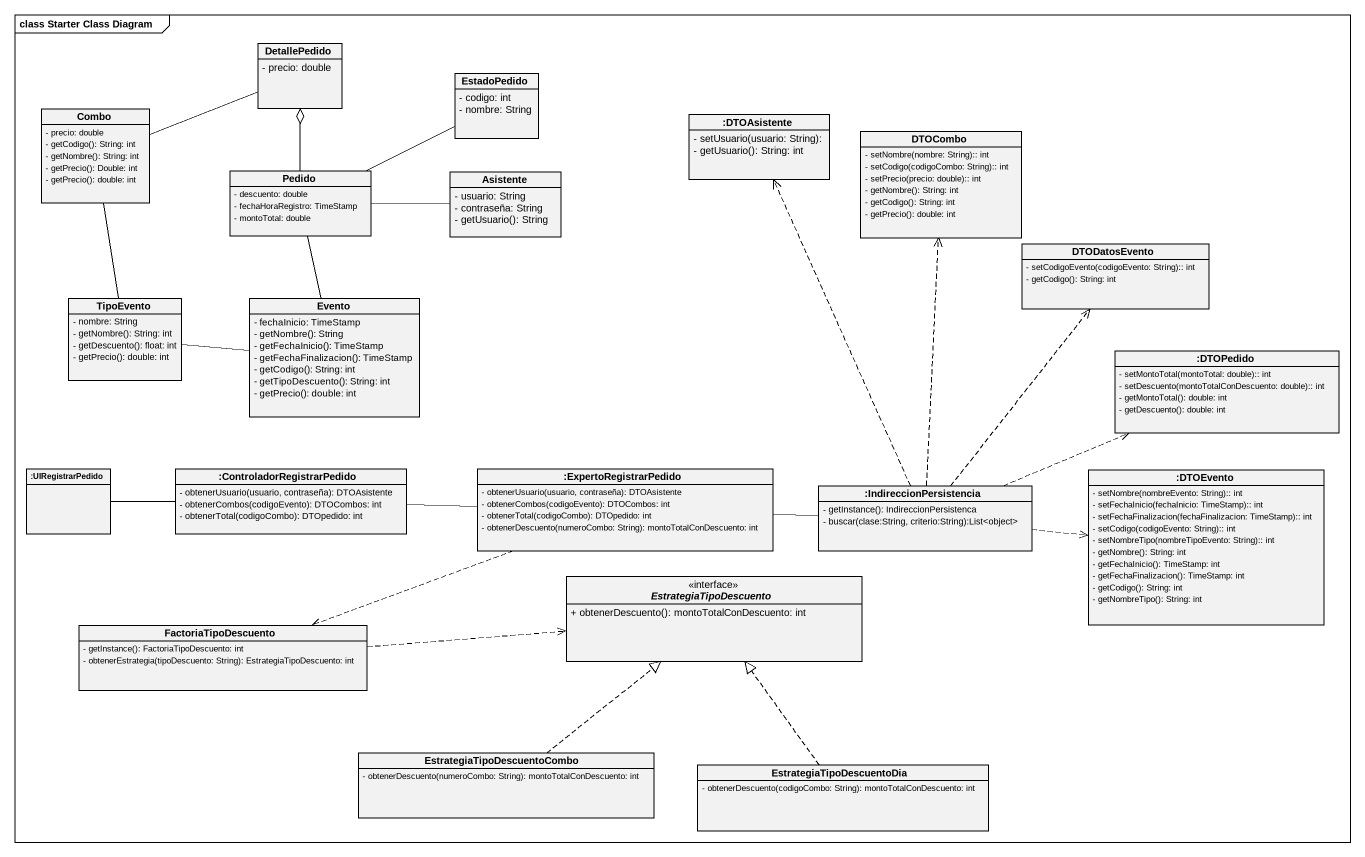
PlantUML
@startuml
mainframe class Starter Class Diagram
hide circle
hide empty members
skinparam classAttributeIconSize 0
class DetallePedido {
  - precio: double
}
class Combo {
  - precio: double
  {field} - getCodigo(): String: int
  {field} - getNombre(): String: int
  {field} - getPrecio(): Double: int
  {field} - getPrecio(): double: int
}
class EstadoPedido {
  - codigo: int
  - nombre: String
}
class ":DTOAsistente" as DTOAsistente {
  {field} - setUsuario(usuario: String):
  {field} - getUsuario(): String: int
}
class DTOCombo {
  {field} - setNombre(nombre: String):: int
  {field} - setCodigo(codigoCombo: String):: int
  {field} - setPrecio(precio: double):: int
  {field} - getNombre(): String: int
  {field} - getCodigo(): String: int
  {field} - getPrecio(): double: int
}
class Pedido {
  - descuento: double
  - fechaHoraRegistro: TimeStamp
  - montoTotal: double
}
class Asistente {
  - usuario: String
  - contraseña: String
  {field} - getUsuario(): String
}
class DTODatosEvento {
  {field} - setCodigoEvento(codigoEvento: String):: int
  {field} - getCodigo(): String: int
}
class TipoEvento {
  - nombre: String
  {field} - getNombre(): String: int
  {field} - getDescuento(): float: int
  {field} - getPrecio(): double: int
}
class Evento {
  - fechaInicio: TimeStamp
  {field} - getNombre(): String
  {field} - getFechaInicio(): TimeStamp
  {field} - getFechaFinalizacion(): TimeStamp
  {field} - getCodigo(): String: int
  {field} - getTipoDescuento(): String: int
  {field} - getPrecio(): double: int
}
class ":DTOPedido" as DTOPedido {
  {field} - setMontoTotal(montoTotal: double):: int
  {field} - setDescuento(montoTotalConDescuento: double):: int
  {field} - getMontoTotal(): double: int
  {field} - getDescuento(): double: int
}
class ":UIRegistrarPedido" as UIRegistrarPedido
class ":ControladorRegistrarPedido" as ControladorRegistrarPedido {
  {field} - obtenerUsuario(usuario, contraseña): DTOAsistente
  {field} - obtenerCombos(codigoEvento): DTOCombos: int
  {field} - obtenerTotal(codigoCombo): DTOpedido: int
}
class ":ExpertoRegistrarPedido" as ExpertoRegistrarPedido {
  {field} - obtenerUsuario(usuario, contraseña): DTOAsistente
  {field} - obtenerCombos(codigoEvento): DTOCombos: int
  {field} - obtenerTotal(codigoCombo): DTOpedido: int
  {field} - obtenerDescuento(numeroCombo: String): montoTotalConDescuento: int
}
class ":IndireccionPersistencia" as IndireccionPersistencia {
  {field} - getInstance(): IndireccionPersistenca
  {field} - buscar(clase:String, criterio:String):List<object>
}
class ":DTOEvento" as DTOEvento {
  {field} - setNombre(nombreEvento: String):: int
  {field} - setFechaInicio(fechaInicio: TimeStamp):: int
  {field} - setFechaFinalizacion(fechaFinalizacion: TimeStamp):: int
  {field} - setCodigo(codigoEvento: String):: int
  {field} - setNombreTipo(nombreTipoEvento: String):: int
  {field} - getNombre(): String: int
  {field} - getFechaInicio(): TimeStamp: int
  {field} - getFechaFinalizacion(): TimeStamp: int
  {field} - getCodigo(): String: int
  {field} - getNombreTipo(): String: int
}
interface EstrategiaTipoDescuento {
  {field} + obtenerDescuento(): montoTotalConDescuento: int
}
class FactoriaTipoDescuento {
  {field} - getInstance(): FactoriaTipoDescuento: int
  {field} - obtenerEstrategia(tipoDescuento: String): EstrategiaTipoDescuento: int
}
class EstrategiaTipoDescuentoCombo {
  {field} - obtenerDescuento(numeroCombo: String): montoTotalConDescuento: int
}
class EstrategiaTipoDescuentoDia {
  {field} - obtenerDescuento(codigoCombo: String): montoTotalConDescuento: int
}
DetallePedido -left- Combo
Combo -- TipoEvento
EstadoPedido -left- Pedido
Pedido -up-o DetallePedido
Asistente -left- Pedido
TipoEvento -right- Evento
Evento -up- Pedido
UIRegistrarPedido -right- ControladorRegistrarPedido
ControladorRegistrarPedido -right- ExpertoRegistrarPedido
ExpertoRegistrarPedido -right- IndireccionPersistencia
ExpertoRegistrarPedido .left.> FactoriaTipoDescuento
IndireccionPersistencia .up.> DTOAsistente
IndireccionPersistencia .up.> DTOCombo
IndireccionPersistencia .up.> DTODatosEvento
IndireccionPersistencia .right.> DTOPedido
IndireccionPersistencia .right.> DTOEvento
FactoriaTipoDescuento .right.> EstrategiaTipoDescuento
EstrategiaTipoDescuentoCombo .up.|> EstrategiaTipoDescuento
EstrategiaTipoDescuentoDia .up.|> EstrategiaTipoDescuento
@enduml
